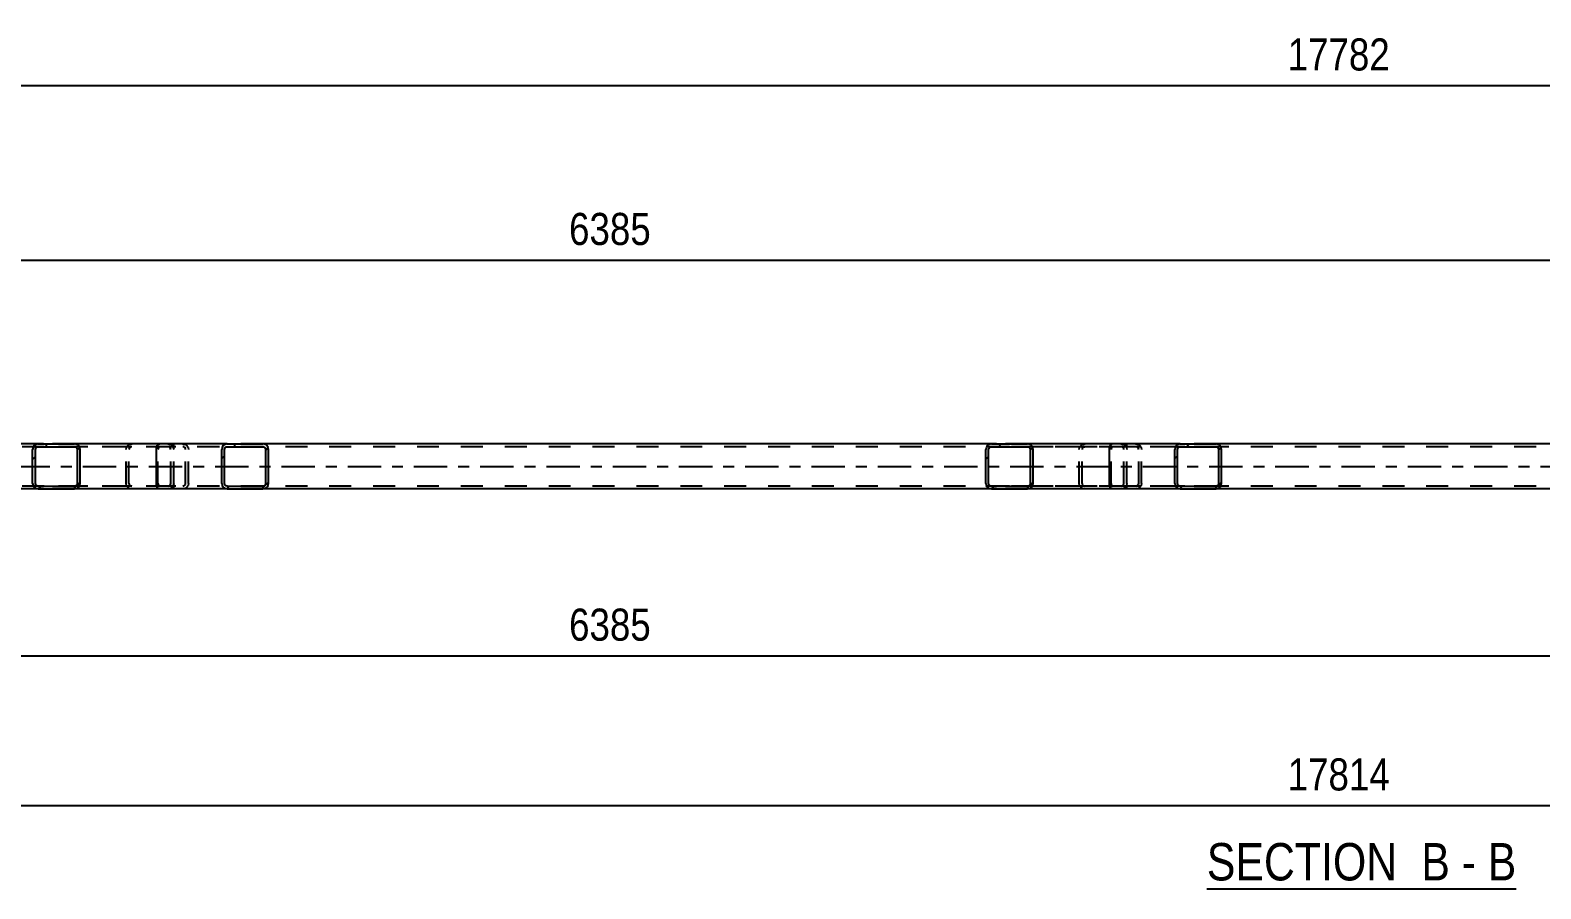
# Model space of a CAD drawing. Header units: millimetres. Extents: x 0 to 841, y 0 to 594.
# Drawn here: x 315.9 to 450.8, y 176.1 to 252.8 of the extents above; entities that cross this region are included whole.
import ezdxf

# ---------------------------------------------------------------- set-up
doc = ezdxf.new("R2010")
doc.units = ezdxf.units.MM
doc.linetypes.add('DXK_LINE_DOT2', pattern=[3.9198, 1.9599, -1.9599])
doc.linetypes.add('DXK_LINE_DOT3', pattern=[5.9187, 2.979, -0.9799, 0.9799, -0.9799])
doc.styles.add('Arial Narrow', font='ARIALN.TTF', dxfattribs={"height": 0.2})

# ---------------------------------------------------------------- blocks, each defined once
blk = doc.blocks.new('Unknown-122570569-12 - 7169')
at = {"color": 6, "linetype": 'Continuous'}
blk.add_line((420.97, 176.05), (448.61, 176.05), dxfattribs=at)
at = {"color": 0, "linetype": 'Continuous'}
for points in [[(439.08, 176.8), (439.08, 180.3), (420.97, 180.3), (420.97, 176.8)], [(442.68, 176.8), (442.68, 180.3), (440.13, 180.3), (440.13, 176.8)], [(445.01, 176.8), (445.01, 180.3), (443.73, 180.3), (443.73, 176.8)], [(448.61, 176.8), (448.61, 180.3), (446.06, 180.3), (446.06, 176.8)]]:
    blk.add_wipeout(points, dxfattribs=at)
at = {"color": 7, "linetype": 'Continuous', "style": 'Arial Narrow'}
for s, p in [('SECTION ', (420.97, 176.8)), ('B', (440.13, 176.8)), ('B', (446.06, 176.8)), ('-', (443.73, 176.8))]:
    blk.add_text(s, height=3.34, dxfattribs=at).set_placement(p)
blk = doc.blocks.new('Part-122570569-7239 - 7169')
at = {"linetype": 'Continuous'}
h = blk.add_hatch(dxfattribs=at)
h.set_pattern_fill('', scale=0.7, style=0, pattern_type=0)
h.set_pattern_definition([(45, (320.299, 215.4909), (-1.57154, 1.57154), [])])
h.paths.add_polyline_path([(320.34, 215.31), (320.3, 215.49), (320.19, 215.65), (320.02, 215.75), (319.83, 215.79), (316.59, 215.79), (316.4, 215.75), (316.23, 215.65), (316.12, 215.49), (316.08, 215.31), (316.08, 212.27), (316.12, 212.08), (316.23, 211.93), (316.4, 211.82), (316.59, 211.79), (319.83, 211.79), (320.02, 211.82), (320.19, 211.93), (320.3, 212.08), (320.34, 212.27)])
h.paths.add_polyline_path([(320.06, 212.18), (320.01, 212.1), (319.92, 212.05), (319.83, 212.03), (316.59, 212.03), (316.49, 212.05), (316.41, 212.1), (316.36, 212.18), (316.34, 212.27), (316.34, 215.31), (316.36, 215.4), (316.41, 215.48), (316.49, 215.53), (316.59, 215.55), (319.83, 215.55), (319.92, 215.53), (320.01, 215.48), (320.06, 215.4), (320.08, 215.31), (320.08, 212.27)])
at = {"color": 2, "linetype": 'Continuous'}
for p, q in [((316.12, 215.49), (316.08, 215.31)), ((316.08, 212.27), (316.08, 215.31)), ((316.34, 215.31), (316.36, 215.4)), ((316.34, 212.27), (316.34, 215.31)), ((316.36, 215.4), (316.41, 215.48)), ((316.59, 215.79), (316.4, 215.75)), ((316.41, 215.48), (316.49, 215.53)), ((316.49, 215.53), (316.59, 215.55)), ((316.59, 215.79), (319.83, 215.79)), ((316.59, 215.55), (319.83, 215.55)), ((327.41, 215.79), (319.83, 215.79)), ((320.02, 215.75), (319.83, 215.79)), ((319.83, 215.55), (319.92, 215.53)), ((319.92, 215.53), (320.01, 215.48)), ((320.01, 215.48), (320.06, 215.4)), ((320.06, 215.4), (320.08, 215.31)), ((320.08, 212.27), (320.08, 215.31)), ((320.34, 215.31), (320.3, 215.49)), ((320.34, 212.27), (320.34, 215.31)), ((316.08, 212.27), (316.12, 212.08)), ((316.36, 212.18), (316.34, 212.27)), ((316.41, 212.1), (316.36, 212.18)), ((316.49, 212.05), (316.41, 212.1)), ((316.59, 212.03), (316.49, 212.05)), ((316.59, 212.03), (319.83, 212.03)), ((319.92, 212.05), (319.83, 212.03)), ((320.01, 212.1), (319.92, 212.05)), ((320.06, 212.18), (320.01, 212.1)), ((320.08, 212.27), (320.06, 212.18)), ((320.3, 212.08), (320.34, 212.27)), ((316.4, 211.82), (316.59, 211.79)), ((316.59, 211.79), (319.83, 211.79)), ((319.83, 211.79), (320.02, 211.82)), ((327.41, 211.79), (319.83, 211.79))]:
    blk.add_line(p, q, dxfattribs=at)
at = {"color": 7, "linetype": 'DXK_LINE_DOT2'}
for p, q in [((319.83, 215.79), (316.59, 215.79)), ((328.18, 215.55), (316.59, 215.55)), ((324.43, 215.31), (324.47, 215.49)), ((324.43, 212.27), (324.43, 215.31)), ((324.71, 215.4), (324.69, 215.31)), ((324.69, 212.27), (324.69, 215.31)), ((324.76, 215.48), (324.71, 215.4)), ((324.75, 215.75), (324.94, 215.79)), ((324.84, 215.53), (324.76, 215.48)), ((324.94, 215.55), (324.84, 215.53)), ((328.18, 215.79), (327.41, 215.79)), ((328.18, 215.79), (328.37, 215.75)), ((328.27, 215.53), (328.18, 215.55)), ((328.36, 215.48), (328.27, 215.53)), ((328.41, 215.4), (328.36, 215.48)), ((328.43, 215.31), (328.41, 215.4)), ((328.43, 212.27), (328.43, 215.31)), ((328.65, 215.49), (328.69, 215.31)), ((328.69, 212.27), (328.69, 215.31)), ((328.18, 212.03), (316.59, 212.03)), ((324.47, 212.08), (324.43, 212.27)), ((324.69, 212.27), (324.71, 212.18)), ((324.71, 212.18), (324.76, 212.1)), ((324.76, 212.1), (324.78, 212.08)), ((324.78, 212.08), (324.84, 212.05)), ((324.84, 212.05), (324.94, 212.03)), ((328.18, 212.03), (328.27, 212.05)), ((328.27, 212.05), (328.36, 212.1)), ((328.36, 212.1), (328.41, 212.18)), ((328.41, 212.18), (328.43, 212.27)), ((328.69, 212.27), (328.65, 212.08)), ((319.83, 211.79), (316.59, 211.79)), ((324.94, 211.79), (324.75, 211.82)), ((328.18, 211.79), (327.41, 211.79)), ((328.37, 211.82), (328.18, 211.79))]:
    blk.add_line(p, q, dxfattribs=at)
at = {"color": 2, "linetype": 'Continuous'}
for centre, start, end in [((316.57, 215.29), 110.7583, 155.68), ((319.85, 215.29), 24.32, 69.2417), ((316.57, 212.29), 204.32, 249.2417), ((319.85, 212.29), 290.7583, 335.68)]:
    blk.add_arc(centre, 0.496, start, end, dxfattribs=at)
at = {"color": 7, "linetype": 'DXK_LINE_DOT2'}
for centre, start, end in [((324.92, 215.29), 110.7583, 155.68), ((328.2, 215.29), 24.32, 69.2417), ((324.92, 212.29), 204.32, 249.2417), ((328.2, 212.29), 290.7583, 335.68)]:
    blk.add_arc(centre, 0.496, start, end, dxfattribs=at)
blk = doc.blocks.new('Part-122570569-7320 - 7169')
at = {"color": 7, "linetype": 'DXK_LINE_DOT2'}
for p, q in [((763.96, 215.55), (101.56, 215.55)), ((336.65, 215.79), (316.59, 215.79)), ((421.79, 215.79), (401.73, 215.79)), ((763.96, 212.03), (101.56, 212.03)), ((336.65, 211.79), (316.59, 211.79)), ((421.79, 211.79), (401.73, 211.79))]:
    blk.add_line(p, q, dxfattribs=at)
at = {"color": 2, "linetype": 'Continuous'}
for p, q in [((316.59, 215.79), (251.52, 215.79)), ((401.73, 215.79), (336.65, 215.79)), ((486.86, 215.79), (421.79, 215.79)), ((316.59, 211.79), (251.52, 211.79)), ((401.73, 211.79), (336.65, 211.79)), ((486.86, 211.79), (421.79, 211.79))]:
    blk.add_line(p, q, dxfattribs=at)
at = {"color": 7, "linetype": 'DXK_LINE_DOT3'}
blk.add_line((101.56, 213.79), (763.96, 213.79), dxfattribs=at)
blk = doc.blocks.new('Part-122570569-7315 - 7169')
at = {"linetype": 'Continuous'}
h = blk.add_hatch(dxfattribs=at)
h.set_pattern_fill('', scale=0.7, style=0, pattern_type=0)
h.set_pattern_definition([(45, (422.2513, 215.4909), (-1.57154, 1.57154), [])])
h.paths.add_polyline_path([(422.29, 215.31), (422.25, 215.49), (422.14, 215.65), (421.98, 215.75), (421.79, 215.79), (418.6, 215.79), (418.41, 215.75), (418.25, 215.65), (418.14, 215.49), (418.1, 215.31), (418.1, 212.27), (418.14, 212.08), (418.25, 211.93), (418.41, 211.82), (418.6, 211.79), (421.79, 211.79), (421.98, 211.82), (422.14, 211.93), (422.25, 212.08), (422.29, 212.27)])
h.paths.add_polyline_path([(422.02, 212.18), (421.96, 212.1), (421.88, 212.05), (421.79, 212.03), (418.6, 212.03), (418.51, 212.05), (418.42, 212.1), (418.37, 212.18), (418.35, 212.27), (418.35, 215.31), (418.37, 215.4), (418.42, 215.48), (418.51, 215.53), (418.6, 215.55), (421.79, 215.55), (421.88, 215.53), (421.96, 215.48), (422.02, 215.4), (422.04, 215.31), (422.04, 212.27)])
at = {"color": 2, "linetype": 'Continuous'}
for p, q in [((412.27, 215.31), (412.29, 215.49)), ((412.27, 212.27), (412.27, 215.31)), ((412.29, 215.49), (412.35, 215.65)), ((412.35, 215.65), (412.44, 215.75)), ((412.44, 215.75), (412.55, 215.79)), ((418.6, 215.79), (412.55, 215.79)), ((418.14, 215.49), (418.1, 215.31)), ((418.1, 212.27), (418.1, 215.31)), ((418.35, 215.31), (418.37, 215.4)), ((418.35, 212.27), (418.35, 215.31)), ((418.37, 215.4), (418.42, 215.48)), ((418.6, 215.79), (418.41, 215.75)), ((418.42, 215.48), (418.51, 215.53)), ((418.51, 215.53), (418.6, 215.55)), ((418.6, 215.79), (421.79, 215.79)), ((418.6, 215.55), (421.79, 215.55)), ((421.98, 215.75), (421.79, 215.79)), ((421.79, 215.55), (421.88, 215.53)), ((421.88, 215.53), (421.96, 215.48)), ((421.96, 215.48), (422.02, 215.4)), ((422.02, 215.4), (422.04, 215.31)), ((422.04, 212.27), (422.04, 215.31)), ((422.29, 215.31), (422.25, 215.49)), ((422.29, 212.27), (422.29, 215.31)), ((412.29, 212.08), (412.27, 212.27)), ((412.35, 211.93), (412.29, 212.08)), ((412.44, 211.82), (412.35, 211.93)), ((418.1, 212.27), (418.14, 212.08)), ((418.37, 212.18), (418.35, 212.27)), ((418.42, 212.1), (418.37, 212.18)), ((418.51, 212.05), (418.42, 212.1)), ((418.6, 212.03), (418.51, 212.05)), ((418.6, 212.03), (421.79, 212.03)), ((421.88, 212.05), (421.79, 212.03)), ((421.96, 212.1), (421.88, 212.05)), ((422.02, 212.18), (421.96, 212.1)), ((422.04, 212.27), (422.02, 212.18)), ((422.25, 212.08), (422.29, 212.27)), ((412.55, 211.79), (412.44, 211.82)), ((418.6, 211.79), (412.55, 211.79)), ((418.41, 211.82), (418.6, 211.79)), ((418.6, 211.79), (421.79, 211.79)), ((421.79, 211.79), (421.98, 211.82))]:
    blk.add_line(p, q, dxfattribs=at)
at = {"color": 7, "linetype": 'DXK_LINE_DOT2'}
for p, q in [((412.42, 215.4), (412.41, 215.31)), ((412.41, 212.27), (412.41, 215.31)), ((412.45, 215.48), (412.42, 215.4)), ((412.49, 215.53), (412.45, 215.48)), ((412.55, 215.55), (412.49, 215.53)), ((421.79, 215.55), (412.55, 215.55)), ((413.82, 215.55), (413.82, 215.79)), ((414.64, 215.79), (414.83, 215.75)), ((414.73, 215.53), (414.64, 215.55)), ((414.81, 215.48), (414.73, 215.53)), ((414.87, 215.4), (414.81, 215.48)), ((414.89, 215.31), (414.87, 215.4)), ((414.89, 212.27), (414.89, 215.31)), ((415.1, 215.49), (415.14, 215.31)), ((415.14, 212.27), (415.14, 215.31)), ((421.79, 215.79), (418.6, 215.79)), ((412.41, 212.27), (412.42, 212.18)), ((412.42, 212.18), (412.45, 212.1)), ((412.45, 212.1), (412.49, 212.05)), ((412.49, 212.05), (412.55, 212.03)), ((421.79, 212.03), (412.55, 212.03)), ((413.82, 211.79), (413.82, 212.03)), ((414.64, 212.03), (414.73, 212.05)), ((414.73, 212.05), (414.81, 212.1)), ((414.81, 212.1), (414.87, 212.18)), ((414.87, 212.18), (414.89, 212.27)), ((415.14, 212.27), (415.1, 212.08)), ((414.83, 211.82), (414.64, 211.79)), ((421.79, 211.79), (418.6, 211.79))]:
    blk.add_line(p, q, dxfattribs=at)
for centre, start, end in [((414.65, 215.29), 23.8494, 68.8059), ((414.65, 212.28), 291.1941, 336.1506)]:
    blk.add_arc(centre, 0.492, start, end, dxfattribs=at)
at = {"color": 2, "linetype": 'Continuous'}
for centre, start, end in [((418.59, 215.29), 111.1941, 156.1506), ((421.8, 215.29), 23.8494, 68.8059), ((418.59, 212.28), 203.8494, 248.8059), ((421.8, 212.28), 291.1941, 336.1506)]:
    blk.add_arc(centre, 0.492, start, end, dxfattribs=at)
blk = doc.blocks.new('Part-122570569-7377 - 7169')
at = {"linetype": 'Continuous'}
h = blk.add_hatch(dxfattribs=at)
h.set_pattern_fill('', scale=0.7, style=0, pattern_type=0)
h.set_pattern_definition([(45, (405.4332, 215.4909), (-1.57154, 1.57154), [])])
h.paths.add_polyline_path([(405.47, 215.31), (405.43, 215.49), (405.32, 215.65), (405.16, 215.75), (404.96, 215.79), (401.73, 215.79), (401.53, 215.75), (401.37, 215.65), (401.25, 215.49), (401.22, 215.31), (401.22, 212.27), (401.25, 212.08), (401.37, 211.93), (401.53, 211.82), (401.73, 211.79), (404.96, 211.79), (405.16, 211.82), (405.32, 211.93), (405.43, 212.08), (405.47, 212.27)])
h.paths.add_polyline_path([(405.2, 212.18), (405.14, 212.1), (405.06, 212.05), (404.96, 212.03), (401.73, 212.03), (401.63, 212.05), (401.55, 212.1), (401.49, 212.18), (401.47, 212.27), (401.47, 215.31), (401.49, 215.4), (401.55, 215.48), (401.63, 215.53), (401.73, 215.55), (404.96, 215.55), (405.06, 215.53), (405.14, 215.48), (405.2, 215.4), (405.22, 215.31), (405.22, 212.27)])
at = {"color": 2, "linetype": 'Continuous'}
for p, q in [((401.25, 215.49), (401.22, 215.31)), ((401.22, 212.27), (401.22, 215.31)), ((401.47, 215.31), (401.49, 215.4)), ((401.47, 212.27), (401.47, 215.31)), ((401.49, 215.4), (401.55, 215.48)), ((401.73, 215.79), (401.53, 215.75)), ((401.55, 215.48), (401.63, 215.53)), ((401.63, 215.53), (401.73, 215.55)), ((401.73, 215.79), (404.96, 215.79)), ((401.73, 215.55), (404.96, 215.55)), ((412.55, 215.79), (404.96, 215.79)), ((405.16, 215.75), (404.96, 215.79)), ((404.96, 215.55), (405.06, 215.53)), ((405.06, 215.53), (405.14, 215.48)), ((405.14, 215.48), (405.2, 215.4)), ((405.2, 215.4), (405.22, 215.31)), ((405.22, 212.27), (405.22, 215.31)), ((405.47, 215.31), (405.43, 215.49)), ((405.47, 212.27), (405.47, 215.31)), ((401.22, 212.27), (401.25, 212.08)), ((401.49, 212.18), (401.47, 212.27)), ((401.55, 212.1), (401.49, 212.18)), ((401.63, 212.05), (401.55, 212.1)), ((401.73, 212.03), (401.63, 212.05)), ((401.73, 212.03), (404.96, 212.03)), ((405.06, 212.05), (404.96, 212.03)), ((405.14, 212.1), (405.06, 212.05)), ((405.2, 212.18), (405.14, 212.1)), ((405.22, 212.27), (405.2, 212.18)), ((405.43, 212.08), (405.47, 212.27)), ((401.53, 211.82), (401.73, 211.79)), ((401.73, 211.79), (404.96, 211.79)), ((404.96, 211.79), (405.16, 211.82)), ((412.55, 211.79), (404.96, 211.79))]:
    blk.add_line(p, q, dxfattribs=at)
at = {"color": 7, "linetype": 'DXK_LINE_DOT2'}
for p, q in [((404.96, 215.79), (401.73, 215.79)), ((413.31, 215.55), (401.73, 215.55)), ((409.56, 215.31), (409.6, 215.49)), ((409.56, 212.27), (409.56, 215.31)), ((409.84, 215.4), (409.82, 215.31)), ((409.82, 212.27), (409.82, 215.31)), ((409.89, 215.48), (409.84, 215.4)), ((409.88, 215.75), (410.08, 215.79)), ((409.89, 215.48), (409.92, 215.49)), ((409.92, 215.49), (409.98, 215.53)), ((409.98, 215.53), (410.08, 215.55)), ((413.31, 215.79), (412.55, 215.79)), ((413.31, 215.79), (413.51, 215.75)), ((413.41, 215.53), (413.31, 215.55)), ((413.49, 215.48), (413.41, 215.53)), ((413.55, 215.4), (413.49, 215.48)), ((413.57, 215.31), (413.55, 215.4)), ((413.57, 212.27), (413.57, 215.31)), ((413.78, 215.49), (413.82, 215.31)), ((413.82, 212.27), (413.82, 215.31)), ((413.31, 212.03), (401.73, 212.03)), ((409.6, 212.08), (409.56, 212.27)), ((409.82, 212.27), (409.84, 212.18)), ((409.84, 212.18), (409.89, 212.1)), ((409.89, 212.1), (409.92, 212.08)), ((409.92, 212.08), (409.98, 212.05)), ((409.98, 212.05), (410.08, 212.03)), ((413.31, 212.03), (413.41, 212.05)), ((413.41, 212.05), (413.49, 212.1)), ((413.49, 212.1), (413.55, 212.18)), ((413.55, 212.18), (413.57, 212.27)), ((413.82, 212.27), (413.78, 212.08)), ((404.96, 211.79), (401.73, 211.79)), ((410.08, 211.79), (409.88, 211.82)), ((413.31, 211.79), (412.55, 211.79)), ((413.51, 211.82), (413.31, 211.79))]:
    blk.add_line(p, q, dxfattribs=at)
at = {"color": 2, "linetype": 'Continuous'}
for centre, start, end in [((401.71, 215.29), 110.7583, 155.68), ((404.98, 215.29), 24.32, 69.2417), ((401.71, 212.29), 204.32, 249.2417), ((404.98, 212.29), 290.7583, 335.68)]:
    blk.add_arc(centre, 0.496, start, end, dxfattribs=at)
at = {"color": 7, "linetype": 'DXK_LINE_DOT2'}
for centre, start, end in [((410.06, 215.29), 110.7583, 155.68), ((413.33, 215.29), 24.32, 69.2417), ((410.06, 212.29), 204.32, 249.2417), ((413.33, 212.29), 290.7583, 335.68)]:
    blk.add_arc(centre, 0.496, start, end, dxfattribs=at)
blk = doc.blocks.new('Part-122570569-7378 - 7169')
at = {"linetype": 'Continuous'}
h = blk.add_hatch(dxfattribs=at)
h.set_pattern_fill('', scale=0.7, style=0, pattern_type=0)
h.set_pattern_definition([(45, (337.117, 215.4909), (-1.57154, 1.57154), [])])
h.paths.add_polyline_path([(337.16, 215.31), (337.12, 215.49), (337.01, 215.65), (336.84, 215.75), (336.65, 215.79), (333.47, 215.79), (333.28, 215.75), (333.11, 215.65), (333, 215.49), (332.97, 215.31), (332.97, 212.27), (333, 212.08), (333.11, 211.93), (333.28, 211.82), (333.47, 211.79), (336.65, 211.79), (336.84, 211.82), (337.01, 211.93), (337.12, 212.08), (337.16, 212.27)])
h.paths.add_polyline_path([(336.88, 212.18), (336.83, 212.1), (336.75, 212.05), (336.65, 212.03), (333.47, 212.03), (333.37, 212.05), (333.29, 212.1), (333.24, 212.18), (333.22, 212.27), (333.22, 215.31), (333.24, 215.4), (333.29, 215.48), (333.37, 215.53), (333.47, 215.55), (336.65, 215.55), (336.75, 215.53), (336.83, 215.48), (336.88, 215.4), (336.9, 215.31), (336.9, 212.27)])
at = {"color": 2, "linetype": 'Continuous'}
for p, q in [((327.14, 215.31), (327.16, 215.49)), ((327.14, 212.27), (327.14, 215.31)), ((327.16, 215.49), (327.22, 215.65)), ((327.22, 215.65), (327.31, 215.75)), ((327.31, 215.75), (327.41, 215.79)), ((333.47, 215.79), (327.41, 215.79)), ((333, 215.49), (332.97, 215.31)), ((332.97, 212.27), (332.97, 215.31)), ((333.22, 215.31), (333.24, 215.4)), ((333.22, 212.27), (333.22, 215.31)), ((333.24, 215.4), (333.29, 215.48)), ((333.47, 215.79), (333.28, 215.75)), ((333.29, 215.48), (333.37, 215.53)), ((333.37, 215.53), (333.47, 215.55)), ((333.47, 215.79), (336.65, 215.79)), ((333.47, 215.55), (336.65, 215.55)), ((336.84, 215.75), (336.65, 215.79)), ((336.65, 215.55), (336.75, 215.53)), ((336.75, 215.53), (336.83, 215.48)), ((336.83, 215.48), (336.88, 215.4)), ((336.88, 215.4), (336.9, 215.31)), ((336.9, 212.27), (336.9, 215.31)), ((337.16, 215.31), (337.12, 215.49)), ((337.16, 212.27), (337.16, 215.31)), ((327.16, 212.08), (327.14, 212.27)), ((327.22, 211.93), (327.16, 212.08)), ((327.31, 211.82), (327.22, 211.93)), ((332.97, 212.27), (333, 212.08)), ((333.24, 212.18), (333.22, 212.27)), ((333.29, 212.1), (333.24, 212.18)), ((333.37, 212.05), (333.29, 212.1)), ((333.47, 212.03), (333.37, 212.05)), ((333.47, 212.03), (336.65, 212.03)), ((336.75, 212.05), (336.65, 212.03)), ((336.83, 212.1), (336.75, 212.05)), ((336.88, 212.18), (336.83, 212.1)), ((336.9, 212.27), (336.88, 212.18)), ((337.12, 212.08), (337.16, 212.27)), ((327.41, 211.79), (327.31, 211.82)), ((333.47, 211.79), (327.41, 211.79)), ((333.28, 211.82), (333.47, 211.79)), ((333.47, 211.79), (336.65, 211.79)), ((336.65, 211.79), (336.84, 211.82))]:
    blk.add_line(p, q, dxfattribs=at)
at = {"color": 7, "linetype": 'DXK_LINE_DOT2'}
for p, q in [((327.29, 215.4), (327.28, 215.31)), ((327.28, 212.27), (327.28, 215.31)), ((327.32, 215.48), (327.29, 215.4)), ((327.36, 215.53), (327.32, 215.48)), ((327.41, 215.55), (327.36, 215.53)), ((336.65, 215.55), (327.41, 215.55)), ((328.69, 215.55), (328.69, 215.79)), ((329.5, 215.79), (329.69, 215.75)), ((329.6, 215.53), (329.5, 215.55)), ((329.68, 215.48), (329.6, 215.53)), ((329.73, 215.4), (329.68, 215.48)), ((329.75, 215.31), (329.73, 215.4)), ((329.75, 212.27), (329.75, 215.31)), ((329.97, 215.49), (330.01, 215.31)), ((330.01, 212.27), (330.01, 215.31)), ((336.65, 215.79), (333.47, 215.79)), ((327.28, 212.27), (327.29, 212.18)), ((327.29, 212.18), (327.32, 212.1)), ((327.32, 212.1), (327.36, 212.05)), ((327.36, 212.05), (327.41, 212.03)), ((336.65, 212.03), (327.41, 212.03)), ((328.69, 211.79), (328.69, 212.03)), ((329.5, 212.03), (329.6, 212.05)), ((329.6, 212.05), (329.68, 212.1)), ((329.68, 212.1), (329.73, 212.18)), ((329.73, 212.18), (329.75, 212.27)), ((330.01, 212.27), (329.97, 212.08)), ((329.69, 211.82), (329.5, 211.79)), ((336.65, 211.79), (333.47, 211.79))]:
    blk.add_line(p, q, dxfattribs=at)
for centre, start, end in [((329.52, 215.29), 23.8494, 68.8059), ((329.52, 212.28), 291.1941, 336.1506)]:
    blk.add_arc(centre, 0.492, start, end, dxfattribs=at)
at = {"color": 2, "linetype": 'Continuous'}
for centre, start, end in [((333.45, 215.29), 111.1941, 156.1506), ((336.67, 215.29), 23.8494, 68.8059), ((333.45, 212.28), 203.8494, 248.8059), ((336.67, 212.28), 291.1941, 336.1506)]:
    blk.add_arc(centre, 0.492, start, end, dxfattribs=at)
blk = doc.blocks.new('StraightDimension-122570569-11302 - 7169')
at = {"color": 7, "linetype": 'Continuous'}
blk.add_line((91.34, 247.81), (774.18, 247.81), dxfattribs=at)
at = {"color": 0}
blk.add_wipeout([(437.93, 248.56), (437.93, 252.76), (427.59, 252.76), (427.59, 248.56)], dxfattribs=at)
at = {"color": 3, "style": 'Arial Narrow'}
blk.add_text('17782', height=2.863, dxfattribs=at).set_placement((428.19, 249.16))
blk = doc.blocks.new('StraightDimension-122570569-20571 - 7169')
at = {"color": 7, "linetype": 'Continuous'}
blk.add_line((90.7, 183.49), (774.82, 183.49), dxfattribs=at)
at = {"color": 0}
blk.add_wipeout([(437.93, 184.24), (437.93, 188.44), (427.59, 188.44), (427.59, 184.24)], dxfattribs=at)
at = {"color": 3, "style": 'Arial Narrow'}
blk.add_text('17814', height=2.863, dxfattribs=at).set_placement((428.19, 184.84))
blk = doc.blocks.new('StraightDimension-122570569-7607 - 7169')
at = {"color": 7, "linetype": 'Continuous'}
blk.add_line((239.95, 196.87), (495.36, 196.87), dxfattribs=at)
at = {"color": 0}
blk.add_wipeout([(371.91, 197.62), (371.91, 201.82), (363.4, 201.82), (363.4, 197.62)], dxfattribs=at)
at = {"color": 3, "style": 'Arial Narrow'}
blk.add_text('6385', height=2.863, dxfattribs=at).set_placement((364, 198.22))
blk = doc.blocks.new('StraightDimension-122570569-20584 - 7169')
at = {"color": 7, "linetype": 'Continuous'}
blk.add_line((239.95, 232.22), (495.36, 232.22), dxfattribs=at)
at = {"color": 0}
blk.add_wipeout([(371.91, 232.97), (371.91, 237.17), (363.4, 237.17), (363.4, 232.97)], dxfattribs=at)
at = {"color": 3, "style": 'Arial Narrow'}
blk.add_text('6385', height=2.863, dxfattribs=at).set_placement((364, 233.57))

msp = doc.modelspace()

# ---------------------------------------------------------------- block references
for name in ['StraightDimension-122570569-11302 - 7169', 'Part-122570569-7320 - 7169', 'Part-122570569-7239 - 7169', 'Part-122570569-7378 - 7169', 'Part-122570569-7377 - 7169', 'Part-122570569-7315 - 7169', 'StraightDimension-122570569-20571 - 7169', 'Unknown-122570569-12 - 7169']:
    msp.add_blockref(name, (0, 0))

# ---------------------------------------------------------------- next in the draw order: block references
for name in ['StraightDimension-122570569-20584 - 7169', 'StraightDimension-122570569-7607 - 7169']:
    msp.add_blockref(name, (0, 0))

doc.saveas('drawing.dxf')
